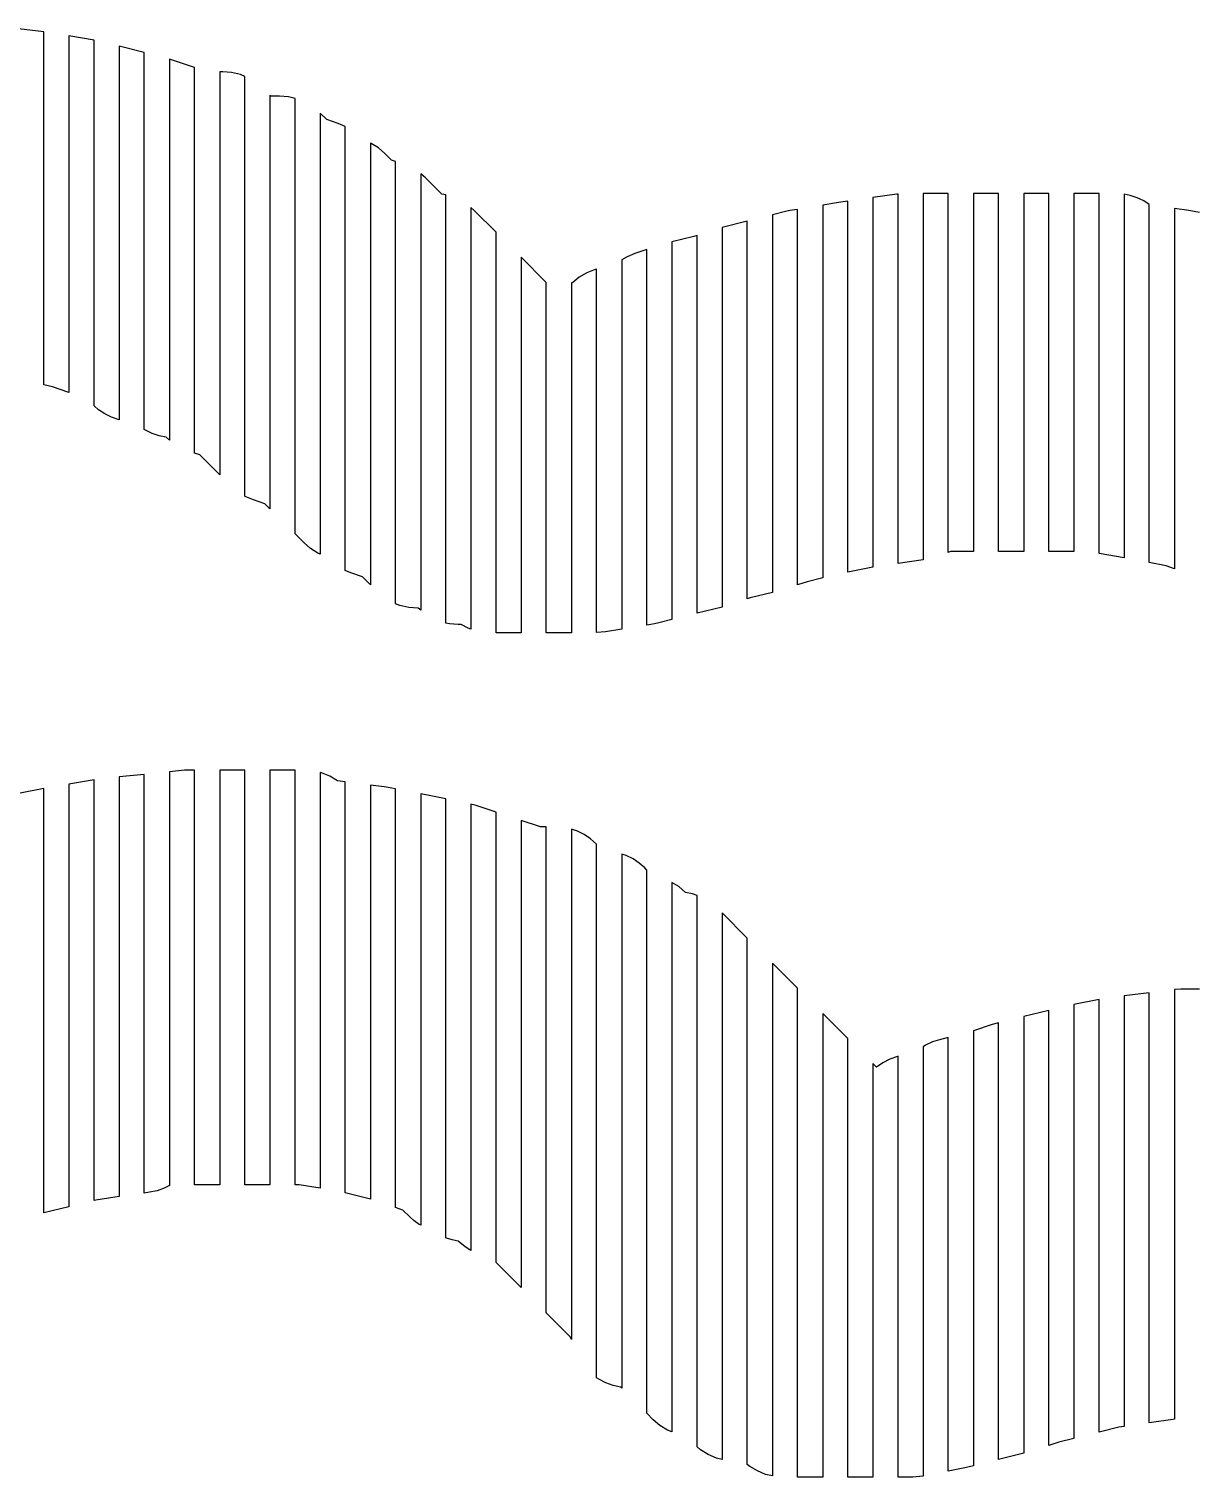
# Model space of a CAD drawing. Extents: x -6 to 1890, y -8 to 898.
# Drawn here: x 919.2 to 1104.5, y 443.3 to 673.9 of the extents above; entities that cross this region are included whole.
import ezdxf

# ---------------------------------------------------------------- set-up
doc = ezdxf.new("R2010")
doc.units = 0
doc.layers.add('PECAS_2D', color=3, linetype='Continuous')

msp = doc.modelspace()

# ---------------------------------------------------------------- linework, layer by layer
at = {"layer": 'PECAS_2D'}
for points in [[(1105.578, 644.646), (1103.882, 644.971), (1101.578, 645.301), (1101.578, 641.389), (1101.578, 640.085), (1101.578, 638.781), (1101.578, 637.477), (1101.578, 636.174), (1101.578, 634.87), (1101.578, 633.566), (1101.578, 632.262), (1101.578, 630.958), (1101.578, 629.654), (1101.578, 598.362), (1101.578, 597.058), (1101.578, 595.754), (1101.578, 594.451), (1101.578, 593.147), (1101.578, 591.843), (1101.578, 587.931), (1100.255, 588.372), (1097.578, 588.908), (1097.578, 592.795), (1097.578, 594.091), (1097.578, 595.386), (1097.578, 596.682), (1097.578, 597.978), (1097.578, 629.076), (1097.578, 630.371), (1097.578, 631.667), (1097.578, 632.963), (1097.578, 634.259), (1097.578, 635.554), (1097.578, 636.85), (1097.578, 638.146), (1097.578, 640.737), (1097.578, 642.033), (1097.578, 645.92), (1096.708, 646.484), (1095.657, 646.988), (1094.547, 647.355), (1093.578, 647.542), (1093.578, 642.398), (1093.578, 641.112), (1093.578, 639.826), (1093.578, 638.54), (1093.578, 637.255), (1093.578, 635.969), (1093.578, 634.683), (1093.578, 633.397), (1093.578, 632.111), (1093.578, 630.825), (1093.578, 599.964), (1093.578, 598.678), (1093.578, 597.393), (1093.578, 596.107), (1093.578, 594.821), (1093.578, 593.535), (1093.578, 589.677), (1089.578, 590.344), (1089.578, 592.949), (1089.578, 594.251), (1089.578, 595.553), (1089.578, 596.856), (1089.578, 598.158), (1089.578, 599.461), (1089.578, 630.717), (1089.578, 632.02), (1089.578, 633.322), (1089.578, 634.624), (1089.578, 635.927), (1089.578, 637.229), (1089.578, 638.531), (1089.578, 639.834), (1089.578, 642.439), (1089.578, 643.741), (1089.578, 647.648), (1085.578, 647.648), (1085.578, 643.763), (1085.578, 642.468), (1085.578, 639.878), (1085.578, 638.583), (1085.578, 637.288), (1085.578, 635.993), (1085.578, 634.698), (1085.578, 633.404), (1085.578, 632.109), (1085.578, 630.814), (1085.578, 601.029), (1085.578, 599.734), (1085.578, 598.44), (1085.578, 597.145), (1085.578, 595.85), (1085.578, 594.555), (1085.578, 590.67), (1081.578, 590.67), (1081.578, 594.555), (1081.578, 595.85), (1081.578, 597.145), (1081.578, 598.44), (1081.578, 599.734), (1081.578, 601.029), (1081.578, 630.814), (1081.578, 632.109), (1081.578, 633.404), (1081.578, 634.698), (1081.578, 635.993), (1081.578, 637.288), (1081.578, 638.583), (1081.578, 639.878), (1081.578, 642.468), (1081.578, 643.763), (1081.578, 647.648), (1077.578, 647.648), (1077.578, 643.763), (1077.578, 642.468), (1077.578, 639.878), (1077.578, 638.583), (1077.578, 637.288), (1077.578, 635.993), (1077.578, 634.698), (1077.578, 633.404), (1077.578, 632.109), (1077.578, 630.814), (1077.578, 601.029), (1077.578, 599.734), (1077.578, 598.44), (1077.578, 597.145), (1077.578, 595.85), (1077.578, 594.555), (1077.578, 590.67), (1073.578, 590.67), (1073.578, 594.555), (1073.578, 595.85), (1073.578, 597.145), (1073.578, 598.44), (1073.578, 599.734), (1073.578, 601.029), (1073.578, 630.814), (1073.578, 632.109), (1073.578, 633.404), (1073.578, 634.698), (1073.578, 635.993), (1073.578, 637.288), (1073.578, 638.583), (1073.578, 639.878), (1073.578, 642.468), (1073.578, 643.763), (1073.578, 647.648), (1069.578, 647.648), (1069.578, 643.763), (1069.578, 642.468), (1069.578, 639.878), (1069.578, 638.583), (1069.578, 637.288), (1069.578, 635.993), (1069.578, 634.698), (1069.578, 633.404), (1069.578, 632.109), (1069.578, 630.814), (1069.578, 601.029), (1069.578, 599.734), (1069.578, 598.44), (1069.578, 597.145), (1069.578, 595.85), (1069.578, 594.555), (1069.578, 590.67), (1065.906, 590.67), (1065.578, 590.501), (1065.578, 594.398), (1065.578, 595.697), (1065.578, 596.995), (1065.578, 598.294), (1065.578, 599.593), (1065.578, 600.892), (1065.578, 632.063), (1065.578, 633.361), (1065.578, 634.66), (1065.578, 635.959), (1065.578, 637.258), (1065.578, 638.557), (1065.578, 639.855), (1065.578, 642.453), (1065.578, 643.752), (1065.578, 647.648), (1061.578, 647.648), (1061.578, 642.465), (1061.578, 641.169), (1061.578, 638.577), (1061.578, 637.281), (1061.578, 635.985), (1061.578, 634.689), (1061.578, 633.394), (1061.578, 632.098), (1061.578, 630.802), (1061.578, 599.701), (1061.578, 598.405), (1061.578, 597.109), (1061.578, 595.814), (1061.578, 594.518), (1061.578, 593.222), (1061.578, 589.334), (1057.578, 588.763), (1057.578, 593.99), (1057.578, 595.297), (1057.578, 596.604), (1057.578, 597.911), (1057.578, 599.218), (1057.578, 630.583), (1057.578, 631.89), (1057.578, 633.197), (1057.578, 634.503), (1057.578, 635.81), (1057.578, 637.117), (1057.578, 638.424), (1057.578, 641.038), (1057.578, 642.345), (1057.578, 647.572), (1057.359, 647.557), (1053.578, 647.016), (1053.578, 641.787), (1053.578, 640.479), (1053.578, 637.865), (1053.578, 636.557), (1053.578, 635.25), (1053.578, 633.942), (1053.578, 632.635), (1053.578, 631.328), (1053.578, 630.02), (1053.578, 599.95), (1053.578, 598.642), (1053.578, 597.335), (1053.578, 596.028), (1053.578, 594.72), (1053.578, 593.413), (1053.578, 592.105), (1053.578, 588.183), (1049.578, 587.383), (1049.578, 592.519), (1049.578, 593.803), (1049.578, 595.087), (1049.578, 596.371), (1049.578, 597.655), (1049.578, 629.754), (1049.578, 631.038), (1049.578, 632.322), (1049.578, 633.605), (1049.578, 634.889), (1049.578, 636.173), (1049.578, 637.457), (1049.578, 640.025), (1049.578, 641.309), (1049.578, 646.445), (1048.102, 646.232), (1045.578, 645.811), (1045.578, 640.651), (1045.578, 639.362), (1045.578, 636.782), (1045.578, 635.492), (1045.578, 634.202), (1045.578, 632.912), (1045.578, 631.622), (1045.578, 630.332), (1045.578, 629.042), (1045.578, 627.753), (1045.578, 596.795), (1045.578, 595.505), (1045.578, 594.216), (1045.578, 592.926), (1045.578, 591.636), (1045.578, 590.346), (1045.578, 586.476), (1043.096, 585.856), (1041.578, 585.35), (1041.578, 589.249), (1041.578, 590.549), (1041.578, 591.849), (1041.578, 593.149), (1041.578, 594.449), (1041.578, 595.749), (1041.578, 626.946), (1041.578, 628.246), (1041.578, 629.546), (1041.578, 630.846), (1041.578, 632.145), (1041.578, 633.445), (1041.578, 634.745), (1041.578, 636.045), (1041.578, 638.645), (1041.578, 639.945), (1041.578, 645.144), (1040.346, 644.939), (1039.635, 644.791), (1037.578, 644.277), (1037.578, 639.049), (1037.578, 637.742), (1037.578, 635.128), (1037.578, 633.82), (1037.578, 632.513), (1037.578, 631.206), (1037.578, 629.899), (1037.578, 628.592), (1037.578, 627.285), (1037.578, 594.609), (1037.578, 593.302), (1037.578, 591.995), (1037.578, 590.688), (1037.578, 589.381), (1037.578, 588.074), (1037.578, 584.153), (1034.048, 583.271), (1033.578, 583.114), (1033.578, 587.038), (1033.578, 588.346), (1033.578, 589.653), (1033.578, 590.961), (1033.578, 592.269), (1033.578, 593.577), (1033.578, 594.885), (1033.578, 626.274), (1033.578, 627.582), (1033.578, 628.89), (1033.578, 630.198), (1033.578, 631.506), (1033.578, 632.814), (1033.578, 634.122), (1033.578, 636.737), (1033.578, 638.045), (1033.578, 643.277), (1029.578, 642.277), (1029.578, 637.132), (1029.578, 635.846), (1029.578, 633.274), (1029.578, 631.988), (1029.578, 630.702), (1029.578, 629.416), (1029.578, 628.13), (1029.578, 626.844), (1029.578, 625.557), (1029.578, 624.271), (1029.578, 593.405), (1029.578, 592.119), (1029.578, 590.833), (1029.578, 589.547), (1029.578, 588.26), (1029.578, 586.974), (1029.578, 585.688), (1029.578, 581.83), (1025.578, 580.83), (1025.578, 586.062), (1025.578, 587.37), (1025.578, 588.678), (1025.578, 589.986), (1025.578, 591.294), (1025.578, 592.601), (1025.578, 622.684), (1025.578, 623.992), (1025.578, 625.3), (1025.578, 626.608), (1025.578, 627.916), (1025.578, 629.224), (1025.578, 630.532), (1025.578, 631.84), (1025.578, 634.456), (1025.578, 635.764), (1025.578, 640.995), (1025.078, 640.829), (1021.578, 639.954), (1021.578, 634.725), (1021.578, 633.418), (1021.578, 630.804), (1021.578, 629.497), (1021.578, 628.19), (1021.578, 626.883), (1021.578, 625.576), (1021.578, 624.269), (1021.578, 622.962), (1021.578, 621.655), (1021.578, 590.286), (1021.578, 588.979), (1021.578, 587.672), (1021.578, 586.365), (1021.578, 585.058), (1021.578, 579.83), (1019.49, 579.308), (1018.779, 579.16), (1017.578, 578.96), (1017.578, 582.86), (1017.578, 584.16), (1017.578, 585.46), (1017.578, 586.76), (1017.578, 588.06), (1017.578, 589.36), (1017.578, 620.56), (1017.578, 621.86), (1017.578, 623.16), (1017.578, 624.46), (1017.578, 625.76), (1017.578, 627.06), (1017.578, 628.36), (1017.578, 629.66), (1017.578, 632.26), (1017.578, 633.56), (1017.578, 638.76), (1015.698, 638.133), (1014.439, 637.605), (1013.578, 637.081), (1013.578, 631.855), (1013.578, 630.549), (1013.578, 627.936), (1013.578, 626.63), (1013.578, 625.323), (1013.578, 624.017), (1013.578, 622.71), (1013.578, 621.404), (1013.578, 620.098), (1013.578, 618.791), (1013.578, 588.744), (1013.578, 587.438), (1013.578, 586.132), (1013.578, 584.825), (1013.578, 583.519), (1013.578, 578.293), (1011.023, 577.867), (1009.578, 577.748), (1009.578, 581.607), (1009.578, 582.894), (1009.578, 584.18), (1009.578, 585.467), (1009.578, 586.753), (1009.578, 588.04), (1009.578, 617.628), (1009.578, 618.915), (1009.578, 620.201), (1009.578, 621.488), (1009.578, 622.774), (1009.578, 624.061), (1009.578, 625.347), (1009.578, 626.634), (1009.578, 629.206), (1009.578, 630.493), (1009.578, 635.639), (1009.352, 635.586), (1008.035, 635.05), (1006.824, 634.32), (1005.759, 633.429), (1005.578, 633.425), (1005.578, 628.245), (1005.578, 626.95), (1005.578, 624.36), (1005.578, 623.066), (1005.578, 621.771), (1005.578, 620.476), (1005.578, 619.181), (1005.578, 617.886), (1005.578, 616.591), (1005.578, 588.103), (1005.578, 586.808), (1005.578, 585.513), (1005.578, 584.218), (1005.578, 582.923), (1005.578, 581.628), (1005.578, 577.744), (1001.578, 577.744), (1001.578, 581.635), (1001.578, 582.932), (1001.578, 584.229), (1001.578, 585.526), (1001.578, 586.823), (1001.578, 588.12), (1001.578, 616.654), (1001.578, 619.247), (1001.578, 620.544), (1001.578, 621.841), (1001.578, 623.138), (1001.578, 624.435), (1001.578, 627.029), (1001.578, 628.326), (1001.578, 633.514), (997.578, 637.514), (997.578, 631.018), (997.578, 629.718), (997.578, 627.12), (997.578, 625.82), (997.578, 624.521), (997.578, 623.221), (997.578, 621.922), (997.578, 620.623), (997.578, 619.323), (997.578, 588.139), (997.578, 586.839), (997.578, 585.54), (997.578, 584.24), (997.578, 582.941), (997.578, 581.642), (997.578, 577.744), (993.578, 577.744), (993.578, 581.648), (993.578, 582.949), (993.578, 584.251), (993.578, 585.552), (993.578, 586.854), (993.578, 588.155), (993.578, 589.457), (993.578, 623.294), (993.578, 624.596), (993.578, 625.897), (993.578, 627.199), (993.578, 628.5), (993.578, 629.801), (993.578, 631.103), (993.578, 633.706), (993.578, 635.007), (993.578, 641.514), (990.11, 644.983), (989.578, 645.45), (989.578, 638.996), (989.578, 637.705), (989.578, 635.124), (989.578, 633.833), (989.578, 632.542), (989.578, 631.251), (989.578, 629.96), (989.578, 628.669), (989.578, 627.378), (989.578, 589.943), (989.578, 588.652), (989.578, 587.362), (989.578, 586.071), (989.578, 584.78), (989.578, 583.489), (989.578, 578.326), (989.136, 578.481), (988.048, 579.036), (987.553, 579.036), (986.169, 579.142), (985.578, 579.281), (985.578, 584.424), (985.578, 585.71), (985.578, 586.996), (985.578, 588.281), (985.578, 589.567), (985.578, 590.853), (985.578, 592.139), (985.578, 629.427), (985.578, 630.713), (985.578, 631.998), (985.578, 633.284), (985.578, 634.57), (985.578, 635.856), (985.578, 637.142), (985.578, 638.427), (985.578, 640.999), (985.578, 642.285), (985.578, 647.428), (984.939, 647.568), (982.354, 650.153), (981.578, 650.818), (981.578, 645.669), (981.578, 644.381), (981.578, 641.807), (981.578, 640.52), (981.578, 639.232), (981.578, 637.945), (981.578, 636.658), (981.578, 634.083), (981.578, 592.89), (981.578, 591.603), (981.578, 590.316), (981.578, 589.028), (981.578, 587.741), (981.578, 586.454), (981.578, 585.167), (981.578, 581.305), (981.199, 581.621), (979.684, 581.731), (978.286, 582.064), (977.578, 582.357), (977.578, 588.876), (977.578, 590.18), (977.578, 591.483), (977.578, 592.787), (977.578, 594.091), (977.578, 595.395), (977.578, 635.81), (977.578, 638.417), (977.578, 639.721), (977.578, 641.024), (977.578, 642.328), (977.578, 643.632), (977.578, 646.239), (977.578, 647.543), (977.578, 648.847), (977.578, 652.758), (976.957, 652.965), (975.891, 654.031), (974.854, 654.922), (973.689, 655.652), (973.578, 655.7), (973.578, 650.49), (973.578, 649.188), (973.578, 646.582), (973.578, 645.28), (973.578, 643.977), (973.578, 642.675), (973.578, 641.372), (973.578, 640.07), (973.578, 638.767), (973.578, 598.389), (973.578, 597.087), (973.578, 595.784), (973.578, 594.482), (973.578, 593.179), (973.578, 591.877), (973.578, 590.574), (973.578, 585.364), (972.296, 586.646), (970.456, 587.259), (969.578, 587.629), (969.578, 592.772), (969.578, 594.058), (969.578, 595.343), (969.578, 596.629), (969.578, 597.915), (969.578, 599.2), (969.578, 600.486), (969.578, 641.628), (969.578, 642.914), (969.578, 644.199), (969.578, 645.485), (969.578, 646.771), (969.578, 648.056), (969.578, 649.342), (969.578, 651.913), (969.578, 653.199), (969.578, 658.342), (968.456, 658.815), (966.616, 659.428), (965.578, 660.466), (965.578, 655.266), (965.578, 653.966), (965.578, 651.366), (965.578, 650.066), (965.578, 648.766), (965.578, 647.466), (965.578, 646.167), (965.578, 644.867), (965.578, 643.567), (965.578, 603.268), (965.578, 600.668), (965.578, 599.368), (965.578, 598.068), (965.578, 596.768), (965.578, 595.468), (965.578, 590.268), (965.224, 590.421), (964.058, 591.151), (963.022, 592.042), (961.578, 593.486), (961.578, 598.62), (961.578, 599.904), (961.578, 601.187), (961.578, 602.471), (961.578, 603.755), (961.578, 605.038), (961.578, 606.322), (961.578, 607.605), (961.578, 644.828), (961.578, 646.112), (961.578, 647.395), (961.578, 648.679), (961.578, 649.963), (961.578, 651.246), (961.578, 652.53), (961.578, 655.097), (961.578, 656.38), (961.578, 657.664), (961.578, 662.798), (960.521, 663.05), (959.115, 663.159), (957.714, 663.159), (957.578, 663.296), (957.578, 659.425), (957.578, 658.134), (957.578, 655.553), (957.578, 654.263), (957.578, 652.973), (957.578, 651.682), (957.578, 650.392), (957.578, 649.102), (957.578, 611.68), (957.578, 609.1), (957.578, 607.809), (957.578, 606.519), (957.578, 605.228), (957.578, 603.938), (957.578, 602.648), (957.578, 597.486), (956.785, 598.279), (954.945, 598.892), (953.653, 599.437), (953.578, 599.483), (953.578, 605.908), (953.578, 607.193), (953.578, 608.478), (953.578, 609.763), (953.578, 611.048), (953.578, 612.333), (953.578, 649.597), (953.578, 650.882), (953.578, 652.167), (953.578, 653.452), (953.578, 654.737), (953.578, 656.022), (953.578, 658.592), (953.578, 659.877), (953.578, 661.162), (953.578, 666.302), (952.871, 666.595), (951.473, 666.928), (950.067, 667.037), (949.578, 667.037), (949.578, 663.189), (949.578, 661.906), (949.578, 659.341), (949.578, 658.058), (949.578, 656.775), (949.578, 655.493), (949.578, 654.21), (949.578, 652.927), (949.578, 651.644), (949.578, 617.011), (949.578, 614.445), (949.578, 613.163), (949.578, 611.88), (949.578, 610.597), (949.578, 609.315), (949.578, 608.032), (949.578, 602.901), (946.444, 606.035), (945.578, 606.323), (945.578, 611.55), (945.578, 612.856), (945.578, 614.163), (945.578, 615.47), (945.578, 616.776), (945.578, 618.083), (945.578, 619.389), (945.578, 653.361), (945.578, 654.667), (945.578, 655.974), (945.578, 657.281), (945.578, 658.587), (945.578, 661.2), (945.578, 662.507), (945.578, 663.813), (945.578, 667.733), (941.578, 669.067), (941.578, 665.194), (941.578, 663.903), (941.578, 661.321), (941.578, 660.03), (941.578, 658.739), (941.578, 657.448), (941.578, 656.157), (941.578, 654.866), (941.578, 653.575), (941.578, 620.01), (941.578, 618.719), (941.578, 617.428), (941.578, 616.138), (941.578, 614.847), (941.578, 613.556), (941.578, 608.392), (941.038, 608.856), (939.92, 609.086), (938.827, 609.46), (937.787, 609.971), (937.578, 610.109), (937.578, 615.327), (937.578, 616.631), (937.578, 617.936), (937.578, 619.24), (937.578, 620.545), (937.578, 621.849), (937.578, 654.462), (937.578, 657.071), (937.578, 658.376), (937.578, 659.68), (937.578, 660.985), (937.578, 663.594), (937.578, 664.898), (937.578, 666.203), (937.578, 670.116), (933.578, 671.116), (933.578, 667.238), (933.578, 665.945), (933.578, 663.359), (933.578, 662.066), (933.578, 660.773), (933.578, 659.48), (933.578, 658.188), (933.578, 656.895), (933.578, 655.602), (933.578, 624.573), (933.578, 623.28), (933.578, 621.987), (933.578, 620.694), (933.578, 619.401), (933.578, 618.108), (933.578, 616.815), (933.578, 611.644), (932.366, 612.044), (931.286, 612.578), (930.295, 613.242), (929.578, 613.873), (929.578, 617.753), (929.578, 619.047), (929.578, 620.341), (929.578, 621.634), (929.578, 622.928), (929.578, 624.222), (929.578, 625.515), (929.578, 656.562), (929.578, 657.856), (929.578, 659.149), (929.578, 660.443), (929.578, 661.737), (929.578, 663.03), (929.578, 665.617), (929.578, 666.911), (929.578, 668.205), (929.578, 672.086), (925.578, 672.752), (925.578, 668.883), (925.578, 667.594), (925.578, 663.725), (925.578, 662.435), (925.578, 661.145), (925.578, 659.855), (925.578, 658.566), (925.578, 657.276), (925.578, 626.324), (925.578, 625.034), (925.578, 623.744), (925.578, 622.455), (925.578, 621.165), (925.578, 619.875), (925.578, 616.006), (922.961, 616.878), (921.578, 617.224), (921.578, 621.144), (921.578, 622.451), (921.578, 623.758), (921.578, 625.064), (921.578, 626.371), (921.578, 657.732), (921.578, 659.038), (921.578, 660.345), (921.578, 661.652), (921.578, 662.958), (921.578, 664.265), (921.578, 666.878), (921.578, 668.185), (921.578, 669.492), (921.578, 673.412), (917.578, 673.863)], [(1105.578, 520.972), (1102.595, 520.972), (1101.578, 520.909), (1101.578, 515.747), (1101.578, 514.456), (1101.578, 513.166), (1101.578, 511.875), (1101.578, 510.585), (1101.578, 509.294), (1101.578, 508.004), (1101.578, 506.713), (1101.578, 505.423), (1101.578, 504.132), (1101.578, 502.842), (1101.578, 501.551), (1101.578, 500.261), (1101.578, 498.97), (1101.578, 497.68), (1101.578, 496.389), (1101.578, 495.098), (1101.578, 464.126), (1101.578, 462.835), (1101.578, 461.545), (1101.578, 460.254), (1101.578, 458.964), (1101.578, 457.673), (1101.578, 456.383), (1101.578, 452.511), (1101.297, 452.452), (1097.578, 451.921), (1097.578, 455.798), (1097.578, 457.09), (1097.578, 458.382), (1097.578, 459.675), (1097.578, 460.967), (1097.578, 462.26), (1097.578, 493.276), (1097.578, 494.569), (1097.578, 495.861), (1097.578, 497.153), (1097.578, 498.446), (1097.578, 499.738), (1097.578, 501.03), (1097.578, 502.323), (1097.578, 503.615), (1097.578, 504.908), (1097.578, 506.2), (1097.578, 507.492), (1097.578, 508.785), (1097.578, 510.077), (1097.578, 511.369), (1097.578, 512.662), (1097.578, 513.954), (1097.578, 515.246), (1097.578, 520.416), (1093.578, 519.916), (1093.578, 514.741), (1093.578, 513.447), (1093.578, 512.154), (1093.578, 510.86), (1093.578, 509.566), (1093.578, 508.273), (1093.578, 506.979), (1093.578, 505.685), (1093.578, 504.391), (1093.578, 503.098), (1093.578, 501.804), (1093.578, 500.51), (1093.578, 499.217), (1093.578, 497.923), (1093.578, 496.629), (1093.578, 495.335), (1093.578, 494.042), (1093.578, 461.699), (1093.578, 460.405), (1093.578, 459.111), (1093.578, 457.818), (1093.578, 456.524), (1093.578, 455.23), (1093.578, 451.349), (1092.713, 451.226), (1089.578, 450.442), (1089.578, 455.641), (1089.578, 456.94), (1089.578, 458.24), (1089.578, 459.54), (1089.578, 460.839), (1089.578, 493.331), (1089.578, 494.631), (1089.578, 495.93), (1089.578, 497.23), (1089.578, 498.53), (1089.578, 499.829), (1089.578, 501.129), (1089.578, 502.429), (1089.578, 503.729), (1089.578, 505.028), (1089.578, 506.328), (1089.578, 507.628), (1089.578, 508.927), (1089.578, 510.227), (1089.578, 511.527), (1089.578, 512.826), (1089.578, 514.126), (1089.578, 519.325), (1085.578, 518.525), (1085.578, 513.311), (1085.578, 512.007), (1085.578, 510.704), (1085.578, 509.4), (1085.578, 508.097), (1085.578, 506.794), (1085.578, 505.49), (1085.578, 504.187), (1085.578, 502.883), (1085.578, 501.58), (1085.578, 500.276), (1085.578, 498.973), (1085.578, 497.669), (1085.578, 496.366), (1085.578, 495.063), (1085.578, 493.759), (1085.578, 492.456), (1085.578, 459.869), (1085.578, 458.566), (1085.578, 457.263), (1085.578, 455.959), (1085.578, 454.656), (1085.578, 453.352), (1085.578, 449.442), (1083.167, 448.839), (1081.578, 448.309), (1081.578, 452.16), (1081.578, 453.443), (1081.578, 454.727), (1081.578, 456.01), (1081.578, 457.293), (1081.578, 458.577), (1081.578, 490.662), (1081.578, 493.229), (1081.578, 494.512), (1081.578, 495.796), (1081.578, 497.079), (1081.578, 498.363), (1081.578, 499.646), (1081.578, 500.929), (1081.578, 502.213), (1081.578, 503.496), (1081.578, 504.78), (1081.578, 506.063), (1081.578, 507.346), (1081.578, 508.63), (1081.578, 509.913), (1081.578, 511.197), (1081.578, 517.614), (1077.578, 516.614), (1077.578, 510.179), (1077.578, 508.892), (1077.578, 507.605), (1077.578, 506.318), (1077.578, 505.031), (1077.578, 503.744), (1077.578, 502.457), (1077.578, 501.17), (1077.578, 499.883), (1077.578, 498.597), (1077.578, 497.31), (1077.578, 496.023), (1077.578, 494.736), (1077.578, 493.449), (1077.578, 492.162), (1077.578, 490.875), (1077.578, 489.588), (1077.578, 457.414), (1077.578, 456.127), (1077.578, 454.84), (1077.578, 453.553), (1077.578, 452.266), (1077.578, 450.98), (1077.578, 447.119), (1073.578, 446.119), (1073.578, 449.98), (1073.578, 451.266), (1073.578, 452.553), (1073.578, 453.84), (1073.578, 455.127), (1073.578, 456.414), (1073.578, 457.701), (1073.578, 488.588), (1073.578, 489.875), (1073.578, 491.162), (1073.578, 492.449), (1073.578, 493.736), (1073.578, 495.023), (1073.578, 496.31), (1073.578, 497.597), (1073.578, 498.883), (1073.578, 500.17), (1073.578, 501.457), (1073.578, 502.744), (1073.578, 504.031), (1073.578, 505.318), (1073.578, 506.605), (1073.578, 507.892), (1073.578, 509.179), (1073.578, 515.614), (1072.573, 515.335), (1069.578, 514.337), (1069.578, 509.113), (1069.578, 507.807), (1069.578, 506.501), (1069.578, 505.195), (1069.578, 503.889), (1069.578, 502.583), (1069.578, 501.277), (1069.578, 499.971), (1069.578, 498.665), (1069.578, 497.359), (1069.578, 496.053), (1069.578, 494.747), (1069.578, 493.441), (1069.578, 492.135), (1069.578, 490.829), (1069.578, 489.523), (1069.578, 488.217), (1069.578, 486.911), (1069.578, 455.567), (1069.578, 454.261), (1069.578, 452.955), (1069.578, 451.649), (1069.578, 450.343), (1069.578, 445.119), (1068.187, 444.782), (1065.578, 444.26), (1065.578, 448.167), (1065.578, 449.47), (1065.578, 450.772), (1065.578, 452.075), (1065.578, 453.377), (1065.578, 454.68), (1065.578, 485.939), (1065.578, 487.241), (1065.578, 488.544), (1065.578, 489.846), (1065.578, 491.149), (1065.578, 492.451), (1065.578, 493.754), (1065.578, 495.056), (1065.578, 496.359), (1065.578, 497.661), (1065.578, 498.963), (1065.578, 500.266), (1065.578, 501.568), (1065.578, 502.871), (1065.578, 504.173), (1065.578, 505.476), (1065.578, 506.778), (1065.578, 513.291), (1064.195, 512.945), (1063.057, 512.58), (1061.968, 512.063), (1061.578, 511.81), (1061.578, 505.364), (1061.578, 504.074), (1061.578, 502.785), (1061.578, 501.496), (1061.578, 500.206), (1061.578, 498.917), (1061.578, 497.627), (1061.578, 496.338), (1061.578, 495.049), (1061.578, 493.759), (1061.578, 492.47), (1061.578, 491.181), (1061.578, 489.891), (1061.578, 488.602), (1061.578, 487.313), (1061.578, 486.023), (1061.578, 484.734), (1061.578, 455.079), (1061.578, 453.789), (1061.578, 451.211), (1061.578, 449.921), (1061.578, 448.632), (1061.578, 447.343), (1061.578, 443.474), (1059.939, 443.312), (1057.578, 443.312), (1057.578, 447.178), (1057.578, 448.466), (1057.578, 449.755), (1057.578, 451.043), (1057.578, 452.331), (1057.578, 453.62), (1057.578, 483.255), (1057.578, 484.543), (1057.578, 485.832), (1057.578, 487.12), (1057.578, 488.408), (1057.578, 490.985), (1057.578, 492.274), (1057.578, 493.562), (1057.578, 494.851), (1057.578, 496.139), (1057.578, 497.428), (1057.578, 498.716), (1057.578, 500.005), (1057.578, 501.293), (1057.578, 502.582), (1057.578, 503.87), (1057.578, 510.312), (1057.468, 510.289), (1056.277, 509.862), (1055.162, 509.277), (1054.152, 508.554), (1053.578, 509.128), (1053.578, 502.676), (1053.578, 501.385), (1053.578, 500.095), (1053.578, 498.804), (1053.578, 497.514), (1053.578, 494.933), (1053.578, 493.642), (1053.578, 492.352), (1053.578, 491.061), (1053.578, 489.771), (1053.578, 487.19), (1053.578, 485.899), (1053.578, 484.609), (1053.578, 483.318), (1053.578, 482.028), (1053.578, 453.636), (1053.578, 452.346), (1053.578, 451.055), (1053.578, 449.765), (1053.578, 448.474), (1053.578, 447.184), (1053.578, 443.312), (1049.578, 443.312), (1049.578, 447.191), (1049.578, 448.484), (1049.578, 449.777), (1049.578, 451.07), (1049.578, 452.362), (1049.578, 453.655), (1049.578, 482.099), (1049.578, 483.392), (1049.578, 484.685), (1049.578, 485.978), (1049.578, 487.27), (1049.578, 488.563), (1049.578, 489.856), (1049.578, 492.442), (1049.578, 493.735), (1049.578, 495.028), (1049.578, 496.321), (1049.578, 497.614), (1049.578, 498.906), (1049.578, 500.199), (1049.578, 501.492), (1049.578, 502.785), (1049.578, 504.078), (1049.578, 505.371), (1049.578, 506.664), (1049.578, 513.128), (1045.578, 517.128), (1045.578, 511.948), (1045.578, 510.653), (1045.578, 509.358), (1045.578, 508.063), (1045.578, 506.768), (1045.578, 505.473), (1045.578, 504.178), (1045.578, 502.883), (1045.578, 501.588), (1045.578, 500.293), (1045.578, 498.998), (1045.578, 497.703), (1045.578, 496.408), (1045.578, 495.113), (1045.578, 493.818), (1045.578, 492.523), (1045.578, 491.228), (1045.578, 489.933), (1045.578, 487.343), (1045.578, 453.672), (1045.578, 452.377), (1045.578, 451.082), (1045.578, 449.787), (1045.578, 448.492), (1045.578, 447.197), (1045.578, 443.312), (1041.578, 443.312), (1041.578, 447.203), (1041.578, 448.5), (1041.578, 449.797), (1041.578, 451.094), (1041.578, 452.391), (1041.578, 453.688), (1041.578, 492.596), (1041.578, 493.893), (1041.578, 495.19), (1041.578, 496.487), (1041.578, 497.783), (1041.578, 499.08), (1041.578, 500.377), (1041.578, 501.674), (1041.578, 502.971), (1041.578, 504.268), (1041.578, 505.565), (1041.578, 506.862), (1041.578, 508.159), (1041.578, 509.456), (1041.578, 510.753), (1041.578, 512.05), (1041.578, 513.347), (1041.578, 514.644), (1041.578, 515.941), (1041.578, 521.128), (1037.578, 525.128), (1037.578, 519.945), (1037.578, 518.649), (1037.578, 517.353), (1037.578, 516.057), (1037.578, 514.761), (1037.578, 513.465), (1037.578, 512.169), (1037.578, 510.874), (1037.578, 509.578), (1037.578, 508.282), (1037.578, 506.986), (1037.578, 505.69), (1037.578, 504.394), (1037.578, 503.098), (1037.578, 501.802), (1037.578, 500.506), (1037.578, 497.915), (1037.578, 496.619), (1037.578, 455.15), (1037.578, 453.854), (1037.578, 452.559), (1037.578, 451.263), (1037.578, 449.967), (1037.578, 448.671), (1037.578, 443.487), (1036.497, 443.741), (1035.179, 444.277), (1033.969, 445.007), (1033.578, 445.333), (1033.578, 449.201), (1033.578, 450.49), (1033.578, 451.779), (1033.578, 453.068), (1033.578, 454.358), (1033.578, 455.647), (1033.578, 502.056), (1033.578, 503.345), (1033.578, 504.634), (1033.578, 505.924), (1033.578, 507.213), (1033.578, 508.502), (1033.578, 509.791), (1033.578, 511.08), (1033.578, 512.369), (1033.578, 513.658), (1033.578, 514.948), (1033.578, 516.237), (1033.578, 517.526), (1033.578, 518.815), (1033.578, 520.104), (1033.578, 521.393), (1033.578, 522.682), (1033.578, 523.972), (1033.578, 529.128), (1029.578, 533.128), (1029.578, 526.636), (1029.578, 525.337), (1029.578, 524.039), (1029.578, 522.74), (1029.578, 521.442), (1029.578, 520.143), (1029.578, 518.845), (1029.578, 517.547), (1029.578, 516.248), (1029.578, 514.95), (1029.578, 513.651), (1029.578, 512.353), (1029.578, 511.054), (1029.578, 509.756), (1029.578, 508.457), (1029.578, 507.159), (1029.578, 505.86), (1029.578, 504.562), (1029.578, 459.115), (1029.578, 457.816), (1029.578, 456.518), (1029.578, 455.22), (1029.578, 453.921), (1029.578, 452.623), (1029.578, 451.324), (1029.578, 450.026), (1029.578, 446.13), (1028.698, 446.34), (1027.362, 446.893), (1026.138, 447.646), (1025.578, 448.125), (1025.578, 453.289), (1025.578, 454.58), (1025.578, 455.871), (1025.578, 457.162), (1025.578, 458.453), (1025.578, 459.744), (1025.578, 461.035), (1025.578, 507.51), (1025.578, 508.801), (1025.578, 510.092), (1025.578, 511.383), (1025.578, 512.674), (1025.578, 513.965), (1025.578, 515.256), (1025.578, 516.547), (1025.578, 517.838), (1025.578, 519.129), (1025.578, 520.42), (1025.578, 521.711), (1025.578, 523.002), (1025.578, 524.293), (1025.578, 525.584), (1025.578, 526.875), (1025.578, 528.166), (1025.578, 529.457), (1025.578, 535.912), (1024.866, 536.158), (1023.718, 536.403), (1022.653, 537.316), (1021.578, 537.98), (1021.578, 532.833), (1021.578, 531.547), (1021.578, 530.26), (1021.578, 528.973), (1021.578, 527.687), (1021.578, 526.4), (1021.578, 525.113), (1021.578, 523.827), (1021.578, 522.54), (1021.578, 521.253), (1021.578, 519.967), (1021.578, 518.68), (1021.578, 517.393), (1021.578, 516.107), (1021.578, 514.82), (1021.578, 513.534), (1021.578, 512.247), (1021.578, 510.96), (1021.578, 463.354), (1021.578, 462.068), (1021.578, 460.781), (1021.578, 459.494), (1021.578, 458.208), (1021.578, 456.921), (1021.578, 455.634), (1021.578, 450.488), (1020.869, 450.787), (1019.669, 451.528), (1018.604, 452.441), (1017.578, 453.466), (1017.578, 458.63), (1017.578, 459.921), (1017.578, 461.212), (1017.578, 462.503), (1017.578, 463.794), (1017.578, 465.085), (1017.578, 466.376), (1017.578, 467.667), (1017.578, 512.849), (1017.578, 515.43), (1017.578, 516.721), (1017.578, 518.012), (1017.578, 519.303), (1017.578, 520.594), (1017.578, 521.885), (1017.578, 523.176), (1017.578, 524.467), (1017.578, 525.758), (1017.578, 527.049), (1017.578, 528.34), (1017.578, 529.63), (1017.578, 530.921), (1017.578, 532.212), (1017.578, 533.503), (1017.578, 534.794), (1017.578, 539.958), (1017.255, 540.281), (1016.373, 541.056), (1015.382, 541.721), (1014.302, 542.254), (1013.578, 542.499), (1013.578, 537.346), (1013.578, 536.057), (1013.578, 534.769), (1013.578, 533.481), (1013.578, 532.192), (1013.578, 530.904), (1013.578, 529.615), (1013.578, 528.327), (1013.578, 527.039), (1013.578, 525.75), (1013.578, 524.462), (1013.578, 523.174), (1013.578, 521.885), (1013.578, 520.597), (1013.578, 519.308), (1013.578, 518.02), (1013.578, 515.443), (1013.578, 471.639), (1013.578, 470.35), (1013.578, 469.062), (1013.578, 467.773), (1013.578, 466.485), (1013.578, 465.197), (1013.578, 463.908), (1013.578, 462.62), (1013.578, 457.466), (1013.424, 457.62), (1012.232, 457.871), (1011.052, 458.293), (1009.92, 458.886), (1009.578, 459.132), (1009.578, 466.855), (1009.578, 468.142), (1009.578, 469.429), (1009.578, 470.716), (1009.578, 472.003), (1009.578, 473.29), (1009.578, 474.577), (1009.578, 475.864), (1009.578, 478.438), (1009.578, 518.338), (1009.578, 519.625), (1009.578, 520.912), (1009.578, 522.199), (1009.578, 523.487), (1009.578, 524.774), (1009.578, 526.061), (1009.578, 527.348), (1009.578, 528.635), (1009.578, 529.922), (1009.578, 531.209), (1009.578, 532.496), (1009.578, 533.783), (1009.578, 535.07), (1009.578, 536.357), (1009.578, 537.645), (1009.578, 538.932), (1009.578, 544.08), (1008.617, 544.934), (1007.626, 545.598), (1006.547, 546.132), (1005.578, 546.46), (1005.578, 541.301), (1005.578, 540.012), (1005.578, 538.722), (1005.578, 537.432), (1005.578, 536.143), (1005.578, 534.853), (1005.578, 533.563), (1005.578, 532.274), (1005.578, 530.984), (1005.578, 529.695), (1005.578, 528.405), (1005.578, 527.115), (1005.578, 525.826), (1005.578, 524.536), (1005.578, 523.246), (1005.578, 521.957), (1005.578, 520.667), (1005.578, 519.378), (1005.578, 480.689), (1005.578, 479.399), (1005.578, 478.109), (1005.578, 476.82), (1005.578, 475.53), (1005.578, 474.241), (1005.578, 472.951), (1005.578, 465.213), (1005.451, 465.593), (1001.578, 469.466), (1001.578, 475.913), (1001.578, 477.202), (1001.578, 478.492), (1001.578, 479.781), (1001.578, 481.07), (1001.578, 482.359), (1001.578, 508.145), (1001.578, 522.328), (1001.578, 523.617), (1001.578, 524.906), (1001.578, 526.196), (1001.578, 527.485), (1001.578, 528.774), (1001.578, 530.064), (1001.578, 531.353), (1001.578, 532.642), (1001.578, 533.931), (1001.578, 535.221), (1001.578, 536.51), (1001.578, 537.799), (1001.578, 539.089), (1001.578, 540.378), (1001.578, 541.667), (1001.578, 542.957), (1001.578, 546.824), (1000.663, 546.824), (997.578, 547.853), (997.578, 543.938), (997.578, 542.633), (997.578, 541.328), (997.578, 540.023), (997.578, 538.718), (997.578, 537.413), (997.578, 536.108), (997.578, 534.803), (997.578, 533.498), (997.578, 532.193), (997.578, 530.888), (997.578, 529.582), (997.578, 528.277), (997.578, 526.972), (997.578, 525.667), (997.578, 524.362), (997.578, 523.057), (997.578, 486.517), (997.578, 485.212), (997.578, 483.907), (997.578, 482.602), (997.578, 481.297), (997.578, 479.992), (997.578, 478.687), (997.578, 473.466), (993.578, 477.466), (993.578, 481.378), (993.578, 482.682), (993.578, 483.986), (993.578, 485.29), (993.578, 486.594), (993.578, 487.898), (993.578, 489.202), (993.578, 524.41), (993.578, 525.714), (993.578, 527.018), (993.578, 528.322), (993.578, 529.626), (993.578, 530.93), (993.578, 532.234), (993.578, 533.538), (993.578, 534.842), (993.578, 536.146), (993.578, 537.45), (993.578, 538.754), (993.578, 540.058), (993.578, 541.362), (993.578, 542.666), (993.578, 543.97), (993.578, 545.274), (993.578, 549.186), (990.43, 550.235), (989.578, 550.462), (989.578, 546.585), (989.578, 545.293), (989.578, 544.001), (989.578, 542.708), (989.578, 541.416), (989.578, 540.124), (989.578, 538.832), (989.578, 537.54), (989.578, 536.247), (989.578, 534.955), (989.578, 533.663), (989.578, 532.371), (989.578, 531.078), (989.578, 529.786), (989.578, 528.494), (989.578, 527.202), (989.578, 525.91), (989.578, 492.312), (989.578, 491.02), (989.578, 489.728), (989.578, 488.435), (989.578, 487.143), (989.578, 485.851), (989.578, 484.559), (989.578, 479.39), (988.646, 479.966), (987.572, 480.887), (986.611, 481.076), (985.674, 481.368), (985.578, 481.41), (985.578, 486.585), (985.578, 487.879), (985.578, 489.173), (985.578, 490.467), (985.578, 491.761), (985.578, 493.055), (985.578, 526.695), (985.578, 527.988), (985.578, 529.282), (985.578, 530.576), (985.578, 531.87), (985.578, 533.164), (985.578, 534.458), (985.578, 535.751), (985.578, 537.045), (985.578, 538.339), (985.578, 539.633), (985.578, 540.927), (985.578, 542.221), (985.578, 543.514), (985.578, 544.808), (985.578, 546.102), (985.578, 547.396), (985.578, 551.277), (981.578, 552.077), (981.578, 548.19), (981.578, 546.894), (981.578, 545.598), (981.578, 544.303), (981.578, 543.007), (981.578, 541.711), (981.578, 540.415), (981.578, 539.119), (981.578, 537.824), (981.578, 536.528), (981.578, 535.232), (981.578, 533.936), (981.578, 532.64), (981.578, 531.345), (981.578, 530.049), (981.578, 528.753), (981.578, 495.062), (981.578, 493.766), (981.578, 492.47), (981.578, 491.175), (981.578, 489.879), (981.578, 488.583), (981.578, 483.4), (981.344, 483.533), (980.551, 484.105), (979.826, 484.756), (978.759, 485.822), (977.578, 486.216), (977.578, 490.062), (977.578, 491.344), (977.578, 492.626), (977.578, 493.908), (977.578, 495.19), (977.578, 496.471), (977.578, 528.52), (977.578, 529.802), (977.578, 531.084), (977.578, 532.366), (977.578, 533.648), (977.578, 534.93), (977.578, 536.212), (977.578, 537.494), (977.578, 538.776), (977.578, 540.058), (977.578, 541.34), (977.578, 542.622), (977.578, 543.904), (977.578, 545.186), (977.578, 546.468), (977.578, 547.75), (977.578, 549.032), (977.578, 552.878), (976.411, 553.111), (975.755, 553.217), (973.578, 553.489), (973.578, 549.611), (973.578, 548.318), (973.578, 547.025), (973.578, 545.732), (973.578, 544.439), (973.578, 543.146), (973.578, 541.853), (973.578, 540.56), (973.578, 539.267), (973.578, 537.974), (973.578, 536.681), (973.578, 535.388), (973.578, 534.095), (973.578, 532.802), (973.578, 531.509), (973.578, 530.216), (973.578, 497.893), (973.578, 496.6), (973.578, 495.307), (973.578, 494.014), (973.578, 492.721), (973.578, 491.428), (973.578, 487.549), (973.373, 487.617), (969.578, 488.566), (969.578, 492.415), (969.578, 493.697), (969.578, 494.98), (969.578, 496.263), (969.578, 497.546), (969.578, 498.829), (969.578, 529.616), (969.578, 530.899), (969.578, 532.182), (969.578, 533.464), (969.578, 534.747), (969.578, 536.03), (969.578, 537.313), (969.578, 538.596), (969.578, 539.879), (969.578, 541.161), (969.578, 542.444), (969.578, 543.727), (969.578, 545.01), (969.578, 546.293), (969.578, 547.575), (969.578, 548.858), (969.578, 550.141), (969.578, 553.989), (968.327, 554.146), (967.12, 554.883), (965.796, 555.43), (965.578, 555.482), (965.578, 550.291), (965.578, 548.993), (965.578, 547.695), (965.578, 546.397), (965.578, 545.099), (965.578, 543.801), (965.578, 542.503), (965.578, 541.206), (965.578, 539.908), (965.578, 538.61), (965.578, 537.312), (965.578, 536.014), (965.578, 534.716), (965.578, 533.418), (965.578, 532.12), (965.578, 530.822), (965.578, 498.375), (965.578, 497.077), (965.578, 495.779), (965.578, 494.481), (965.578, 493.184), (965.578, 489.29), (962.24, 489.846), (961.578, 489.846), (961.578, 493.73), (961.578, 495.025), (961.578, 496.319), (961.578, 497.614), (961.578, 498.909), (961.578, 500.203), (961.578, 531.275), (961.578, 532.569), (961.578, 533.864), (961.578, 536.453), (961.578, 537.748), (961.578, 539.042), (961.578, 540.337), (961.578, 541.632), (961.578, 542.926), (961.578, 544.221), (961.578, 545.516), (961.578, 546.81), (961.578, 548.105), (961.578, 549.4), (961.578, 550.694), (961.578, 555.873), (957.578, 555.873), (957.578, 550.694), (957.578, 549.4), (957.578, 548.105), (957.578, 546.81), (957.578, 545.516), (957.578, 544.221), (957.578, 542.926), (957.578, 541.632), (957.578, 540.337), (957.578, 539.042), (957.578, 537.748), (957.578, 536.453), (957.578, 535.159), (957.578, 533.864), (957.578, 532.569), (957.578, 531.275), (957.578, 500.203), (957.578, 498.909), (957.578, 497.614), (957.578, 496.319), (957.578, 495.025), (957.578, 493.73), (957.578, 489.846), (953.578, 489.846), (953.578, 493.73), (953.578, 495.025), (953.578, 496.319), (953.578, 497.614), (953.578, 498.909), (953.578, 500.203), (953.578, 531.275), (953.578, 532.569), (953.578, 533.864), (953.578, 535.159), (953.578, 536.453), (953.578, 537.748), (953.578, 539.042), (953.578, 540.337), (953.578, 541.632), (953.578, 542.926), (953.578, 544.221), (953.578, 545.516), (953.578, 546.81), (953.578, 548.105), (953.578, 549.4), (953.578, 550.694), (953.578, 555.873), (949.578, 555.873), (949.578, 550.694), (949.578, 549.4), (949.578, 548.105), (949.578, 546.81), (949.578, 545.516), (949.578, 544.221), (949.578, 542.926), (949.578, 541.632), (949.578, 540.337), (949.578, 539.042), (949.578, 537.748), (949.578, 536.453), (949.578, 535.159), (949.578, 533.864), (949.578, 532.569), (949.578, 500.203), (949.578, 498.909), (949.578, 497.614), (949.578, 496.319), (949.578, 495.025), (949.578, 493.73), (949.578, 489.846), (945.578, 489.846), (945.578, 493.73), (945.578, 495.025), (945.578, 496.319), (945.578, 497.614), (945.578, 498.909), (945.578, 500.203), (945.578, 531.275), (945.578, 532.569), (945.578, 533.864), (945.578, 535.159), (945.578, 536.453), (945.578, 537.748), (945.578, 539.042), (945.578, 540.337), (945.578, 541.632), (945.578, 542.926), (945.578, 544.221), (945.578, 545.516), (945.578, 546.81), (945.578, 548.105), (945.578, 549.4), (945.578, 550.694), (945.578, 555.873), (944.897, 555.873), (943.991, 555.828), (941.578, 555.586), (941.578, 550.421), (941.578, 549.129), (941.578, 547.838), (941.578, 546.546), (941.578, 545.255), (941.578, 543.964), (941.578, 542.672), (941.578, 541.381), (941.578, 540.089), (941.578, 538.798), (941.578, 537.506), (941.578, 536.215), (941.578, 534.924), (941.578, 533.632), (941.578, 532.341), (941.578, 531.049), (941.578, 500.056), (941.578, 498.764), (941.578, 497.473), (941.578, 496.181), (941.578, 494.89), (941.578, 493.599), (941.578, 489.724), (940.745, 489.298), (939.605, 488.894), (938.428, 488.645), (937.578, 488.524), (937.578, 492.37), (937.578, 493.651), (937.578, 494.933), (937.578, 496.215), (937.578, 497.497), (937.578, 498.779), (937.578, 530.829), (937.578, 532.111), (937.578, 533.393), (937.578, 534.675), (937.578, 535.957), (937.578, 537.239), (937.578, 538.521), (937.578, 539.803), (937.578, 541.085), (937.578, 542.367), (937.578, 543.648), (937.578, 544.93), (937.578, 546.212), (937.578, 547.494), (937.578, 548.776), (937.578, 550.058), (937.578, 555.186), (933.578, 554.786), (933.578, 549.645), (933.578, 548.36), (933.578, 547.075), (933.578, 545.789), (933.578, 544.504), (933.578, 543.219), (933.578, 541.934), (933.578, 540.648), (933.578, 539.363), (933.578, 538.078), (933.578, 536.792), (933.578, 535.507), (933.578, 534.222), (933.578, 532.937), (933.578, 531.651), (933.578, 530.366), (933.578, 498.234), (933.578, 496.949), (933.578, 495.664), (933.578, 494.379), (933.578, 493.093), (933.578, 487.952), (929.844, 487.419), (929.578, 487.352), (929.578, 491.215), (929.578, 492.503), (929.578, 493.79), (929.578, 495.078), (929.578, 496.365), (929.578, 497.653), (929.578, 498.94), (929.578, 529.843), (929.578, 531.13), (929.578, 532.418), (929.578, 533.705), (929.578, 534.993), (929.578, 536.281), (929.578, 537.568), (929.578, 538.856), (929.578, 540.143), (929.578, 541.431), (929.578, 542.719), (929.578, 544.006), (929.578, 545.294), (929.578, 546.581), (929.578, 547.869), (929.578, 549.156), (929.578, 554.307), (925.578, 553.64), (925.578, 548.464), (925.578, 547.17), (925.578, 545.876), (925.578, 544.582), (925.578, 543.288), (925.578, 541.994), (925.578, 540.7), (925.578, 539.406), (925.578, 538.112), (925.578, 536.818), (925.578, 535.524), (925.578, 534.23), (925.578, 532.936), (925.578, 531.642), (925.578, 530.348), (925.578, 529.054), (925.578, 497.998), (925.578, 496.704), (925.578, 495.41), (925.578, 494.116), (925.578, 492.822), (925.578, 491.528), (925.578, 486.352), (921.578, 485.352), (921.578, 490.551), (921.578, 491.851), (921.578, 493.151), (921.578, 494.451), (921.578, 495.75), (921.578, 528.245), (921.578, 529.544), (921.578, 530.844), (921.578, 532.144), (921.578, 533.444), (921.578, 534.744), (921.578, 536.043), (921.578, 537.343), (921.578, 538.643), (921.578, 539.943), (921.578, 541.242), (921.578, 542.542), (921.578, 543.842), (921.578, 545.142), (921.578, 546.441), (921.578, 547.741), (921.578, 552.94), (917.578, 552.14)]]:
    msp.add_lwpolyline(points, dxfattribs=at)

doc.saveas('drawing.dxf')
